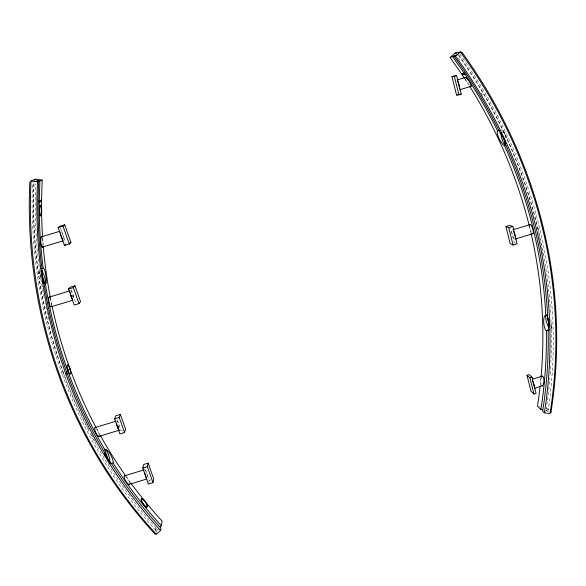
<?xml version="1.0" encoding="UTF-8"?>
<svg xmlns="http://www.w3.org/2000/svg" width="586" height="586" viewBox="0 0 586 586"><rect width="100%" height="100%" fill="white"/><g stroke="black" fill="none" stroke-linecap="round" stroke-linejoin="round"><path stroke-width="0.44" stroke-dasharray="2.93 2.2" d="M156.543 532.506L157.143 529.092M155.085 530.96L155.737 527.305M159.714 529.217L155.744 530.433L156.147 528.184M148.719 482.556L149.21 480.337L145.108 468.661M155.73 530.447A521.232 489.999 -55.2 0 1 62.211 374.161L63.185 372.601A518.185 487.34 -55.3 0 1 33.651 182.832M550.825 329.142L551.719 328.871A7.75 1.985 71.6 0 0 550.884 322.732M149.21 480.337L150.705 479.875M544.284 411.387L548.21 410.185L546.401 408.486A523.613 493.339 17.6 0 0 549.866 378.117M122.577 430.234L121.06 430.703L117.244 419.942M41.035 278.584A8.153 1.956 71.6 0 1 39.387 272.16L40.288 271.889M502.546 132.348L503.945 131.923A8.101 2.161 74.8 0 1 506.538 140.017M539.032 406.384L540.6 406.589M458.904 55.055A523.738 493.463 17.7 0 1 538.021 228.481L539.874 229.17A526.851 496.196 17.6 0 1 548.232 410.185M515.651 243.153L514.2 242.479L510.816 228.76M546.621 408.046L549.39 410.647M546.159 409.914L548.723 412.339M39.387 272.16L40.251 274.563M71.133 289.689L75.858 303.035M60.526 227.991L65.874 243.212M541.215 384.555L541.112 384.196A5.106 1.699 89.7 0 1 541.164 377.831M503.945 131.923L505.235 137.241M550.862 325.347L551.719 328.871M501.777 129.696L502.202 131.432M60.805 231.118A5.054 1.04 71.3 0 1 63.339 236.114A5.054 1.04 71.3 0 1 63.764 240.663M70.32 290.729A4.952 1.077 72.1 0 1 72.532 293.791A4.952 1.077 72.1 0 1 73.763 299.556M116.548 421.202A4.798 1.011 74 0 1 119.17 425.7M144.486 470.177A4.769 0.93 74.7 0 1 145.907 471.181A4.769 0.93 74.7 0 1 147.474 476.814M62.211 374.161A521.357 490.123 -55.3 0 1 32.45 182.393M156.154 528.045A518.061 487.215 -55.3 0 1 63.215 372.593M95.247 441.544A503.345 474.807 -55 0 1 90.61 433.157M88.567 429.326A503.345 474.807 -55 0 1 34.047 183.03M48.777 319.333A501.052 472.712 -55 0 1 45.137 303.013M43.994 297.256A501.052 472.712 -55 0 1 35.621 183.836M51.854 305.05A495.185 467.123 -54.9 0 1 50.462 298.186M43.196 245.578A495.185 467.123 -54.9 0 1 42.624 237.894M130.253 482.249A495.185 467.123 -54.9 0 1 126.158 476.543M99.869 434.585A495.185 467.123 -54.9 0 1 96.573 428.52M126.246 476.799A4.937 1.458 60 0 1 129.499 482.6M96.697 428.945A4.849 1.304 66.2 0 1 99.173 435.156M50.176 298.201A5.003 1.106 80.1 0 1 51.451 305.584M42.485 238.539A5.23 1.069 86.6 0 1 42.844 245.71M108.366 463.958A7.808 1.787 74.5 0 1 108.095 463.585M459.82 53.985A526.975 496.327 17.6 0 1 539.853 229.177M538.021 228.481A523.613 493.339 17.6 0 1 550.686 315.004M550.899 319.37A523.613 493.339 17.6 0 1 550.847 362.712M550.672 366.147A523.613 493.339 17.6 0 1 550.122 374.71M531.377 232.246A4.827 1.289 72.5 0 1 529.576 226.189M514.252 238.802A4.835 1.209 73.2 0 1 512.201 234.173A4.835 1.209 73.2 0 1 511.988 230.071M469.152 84.941A5.486 1.194 55.6 0 1 465.357 79.059M458.406 55.516A508.421 480.476 17.3 0 1 543.332 256.353M458.413 58.314A506.092 478.344 17.3 0 1 459.754 60.197M481.143 93.181A506.092 478.344 17.3 0 1 482.534 95.533M465.072 79.169A500.166 472.697 17.3 0 1 468.382 84.311M529.305 225.947A500.166 472.697 17.3 0 1 530.975 232.898M540.944 378.182A500.166 472.697 17.3 0 1 540.241 385.185"/><path stroke-width="0.88" d="M45.488 284.474A8.307 1.787 82.7 0 0 45.884 275.523A8.307 1.787 82.7 0 0 43.13 268.102A501.081 472.323 -54.8 0 1 39.262 202.404L38.852 201.276L41.562 200.075L42.17 180.092L35.827 179.184L31.014 180.854A513.153 483.384 -54.8 0 0 156.25 534.212M42.17 180.092L39.87 180.928L39.262 201.152L38.852 201.276M156.25 534.212L160.586 530.44L160.974 528.125A504.143 475.026 -54.8 0 1 111.252 463.27L109.875 463.694M160.125 526.821L161.37 525.737L162.139 521.137A495.185 467.123 -54.9 0 1 130.773 482.952M154.704 533.077L154.609 533.604A514.156 484.336 -54.8 0 1 29.842 181.924L30.12 181.828M152.939 482.644L153.708 478.96L148.163 463.116L143.643 464.493L142.764 468.046L148.397 484.029L152.939 482.644L147.335 466.654L148.163 463.116M40.112 205.891L39.943 206.492A5.508 1.099 -89.7 0 0 40.046 215.187M124.554 432.534L125.616 429.311L120.364 414.405L115.779 415.796L114.614 418.902L119.947 433.94L124.554 432.534L119.244 417.488L120.364 414.405M65.969 374.249L66.914 372.733M67.895 371.172L69.741 368.213A495.185 467.123 -54.9 0 1 52.037 305.899M79 303.599L80.568 301.607L74.971 285.756L70.247 287.184L68.562 289.03L74.239 305.042L79 303.599L73.338 287.587L74.971 285.756M541.867 376.38L542.013 376.241A4.512 1.502 89.3 0 1 543.581 377.853A5.106 1.736 -89.9 0 1 542.966 385.456L534.981 388.232M499.433 130.4L497.602 130.956A506.187 478.037 17.2 0 0 464.969 74.349L464.683 73.191L461.49 73.77L450.085 57.523L454.809 53.311L460.318 51.883L455.476 56.205L454.128 56.534A509.307 480.806 17.1 0 1 500.202 133.051L501.14 132.773M450.085 57.523L458.091 54.513M454.128 56.534L455.527 55.289L454.135 55.633M69.251 244.01L70.943 242.619L64.724 224.856L59.933 226.299L58.117 227.522L64.431 245.461L69.251 244.01L62.958 226.064L64.724 224.856M64.431 245.461L65.595 244.523M39.255 202.404L41.547 201.313L41.152 200.192L41.562 200.075M31.014 180.854L37.519 181.785L38.676 181.367A504.15 475.026 -54.8 0 0 42.273 271.289L41.372 271.56M39.87 180.928L38.002 180.664L36.801 181.096L38.676 181.367M549.485 329.552L548.144 329.962A509.307 480.806 17.1 0 1 542.658 411.189L544.387 412.844L550.005 413.548A518.434 489.295 17.1 0 0 460.332 51.868M111.069 463.563L113.047 462.955A501.081 472.323 -54.8 0 0 161.37 525.737M548.833 329.984L546.342 330.738A506.187 478.037 17.2 0 1 540.885 409.482L542.497 409.68M142.764 468.046L147.335 466.654M124.525 475.847L143.936 469.913M129.206 484.366L146.39 479.121M526.982 375.282L529.085 374.637L532.051 377.252L536.095 393.404L533.978 394.048L530.997 391.28L526.982 375.282L529.927 377.904L533.978 394.048M529.927 377.904L532.051 377.252M532.777 379.025L542.167 376.153M505.952 226.548L509.974 225.332L512.845 226.504L517.101 243.82L513.058 245.051L510.194 243.695L505.952 226.548L508.787 227.734L512.845 226.504M515.138 239.073L533.077 233.609M114.614 418.902L119.244 417.488M95.093 427.575L115.991 421.202M117.442 426.864L118.562 426.527L118.738 427.04L117.618 427.377M98.712 436.453L119.339 430.183M549.302 325.303L546.841 315.173L545.822 315.48A506.187 478.037 17.2 0 0 504.524 145.658L505.579 145.343L503.894 138.384M105.238 456.15A7.808 1.787 74.5 0 1 104.791 453.82L105.392 453.886M547.837 318.952L548.635 318.462M42.258 247.131L62.98 240.883M69.353 243.095L70.943 242.619M41.269 268.688L43.137 268.124M42.588 282.049A8.153 1.956 71.6 0 0 43.43 283.39L43.987 283.221A504.15 475.026 -54.8 0 0 105.326 453.659L105.341 453.696M506.106 143.636L505.293 143.885A509.307 480.806 17.1 0 1 547.764 318.725L547.771 318.74M68.562 289.03L73.338 287.587M49.114 297.146L69.47 290.986M71.053 296.047L72.21 295.696L72.4 296.238L71.243 296.589M51.063 306.815L72.737 300.259M512.838 229.815L529.869 224.658M34.2 181.872L38.002 180.664M451.953 76.656L456.597 75.601L461.248 94.185L458.97 94.866L456.567 95.042L451.953 76.656L456.597 75.601M461.49 73.77L461.893 73.646L462.171 74.796A500.166 472.697 17.3 0 1 464.588 78.443M464.683 73.191L464.273 73.316L452.744 56.871M457.307 79.872L465.328 77.462M459.834 89.717L471.041 86.34M456.567 95.042L458.069 94.588M58.117 227.522L62.958 226.064M41.496 236.832L59.633 231.36M461.512 52.22L461.827 52.139A519.445 490.255 17.1 0 1 550.987 412.148L550.584 411.768M462.171 74.796L464.969 74.349M459.629 94.302L461.248 94.185M466.537 78.143L466.046 77.748A4.776 1.055 55.3 0 0 465.086 77.894M540.885 409.482L537.457 406.186A500.166 472.697 17.3 0 0 540.145 386.064M108.703 460.53L108.139 459.695M107.56 458.743L107.216 458.127A7.977 2.315 63.2 0 1 105.465 453.938M40.031 215.282L40.119 215.509A4.871 0.96 89.9 0 0 41.159 214.688M41.95 275.061L45.305 284.378A8.153 1.956 71.6 0 0 44.976 278.387A8.153 1.956 71.6 0 0 41.753 270.578M108.996 461.453L104.85 449.938A7.808 1.787 74.5 0 1 107.963 453.352A7.808 1.787 74.5 0 1 110.022 462.823M42.566 280.987L43.43 283.39M104.791 453.82L105.722 456.391M41.152 206.206L40.895 205.503A4.805 0.945 -88.9 0 0 40.112 205.876M454.311 76.29L458.97 94.866M508.787 227.734L513.058 245.051M471.254 85.483L471.298 85.724A4.835 1.077 56.5 0 1 470.104 85.878M42.397 276.153L42.837 279.236A8.336 1.912 83.8 0 0 43.913 283.126M548.708 323.406L548.804 326.307A7.97 2.593 83.1 0 1 548.218 329.852M62.973 240.048A5.054 1.04 71.3 0 1 60.336 232.81M72.437 299.146A4.952 1.077 72.1 0 1 70.203 292.619M119.229 430.153A4.798 1.011 74 0 1 116.577 423.436M146.815 478.594A4.769 0.93 74.7 0 1 144.713 472.792M125.653 475.825A495.185 467.123 -54.9 0 1 100.287 435.339M96.177 427.765A495.185 467.123 -54.9 0 1 69.771 368.169A4.864 1.216 73.1 0 1 70.569 373.985A4.864 1.216 73.1 0 1 68.093 370.85A4.864 1.15 74.2 0 1 67.353 365.085M105.004 449.887A501.081 472.323 -54.8 0 1 45.466 284.335M160.586 530.44A507.132 477.649 -54.7 0 1 37.519 181.792M104.967 449.821A7.955 2.3 61.8 0 1 110.175 454.128A7.955 2.3 61.8 0 1 113.12 463.072M41.159 206.14A5.523 1.062 -89.2 0 1 41.159 214.666M155.261 534.3A1.633 1.311 -67.2 0 1 154.748 533.538M34.34 180.195A1.729 1.275 -4.2 0 1 35.292 179.155M50.301 297.322A495.185 467.123 -54.9 0 1 43.269 246.435M42.566 237.037A495.185 467.123 -54.9 0 1 41.547 201.313M67.324 365.005A4.864 1.157 73.1 0 1 69.719 368.25M129.631 483.721A4.937 1.458 60 0 1 125.536 480.718A4.937 1.458 60 0 1 125.228 475.957M99.188 435.691A4.849 1.304 66.2 0 1 95.643 432.387A4.849 1.304 66.2 0 1 95.862 427.956M51.37 306.185A5.003 1.106 80.1 0 1 49.019 302.317A5.003 1.106 80.1 0 1 49.788 297.476M42.632 246.633A5.23 1.069 86.6 0 1 40.837 242.45A5.23 1.069 86.6 0 1 41.906 237M111.135 463.226A8.021 2.41 63.1 0 1 108.725 460.618M42.448 276.16A8.38 1.831 84 0 1 42.302 271.64M457.351 80.831A5.084 1.179 75.5 0 1 459.439 88.061M513.578 231.375A4.835 1.209 73.2 0 1 515.372 237.608M532.322 380.805A4.732 1.026 71.1 0 1 534.366 388.181M469.774 86.508A500.166 472.697 17.3 0 1 529.092 225.09M531.172 233.777A500.166 472.697 17.3 0 1 541.025 377.303M455.476 56.205A512.347 483.501 17 0 1 544.387 412.844M546.342 330.87A7.896 2.483 84.4 0 1 543.691 321.897A7.896 2.483 84.4 0 1 545.822 315.407M541.449 377.018A5.106 1.699 89.7 0 1 541.86 376.351M542.511 385.925A4.446 1.502 -89.6 0 1 541.882 385.778M529.627 225.134A4.827 1.289 72.5 0 1 532.703 228.752A4.827 1.289 72.5 0 1 532.249 233.448M466.537 78.15A5.472 1.231 56.1 0 1 471.203 85.424M550.84 412.163A1.626 1.289 34.4 0 1 550.913 412.852M455.234 52.996A1.714 1.275 -27.7 0 1 456.413 53.158M500.363 133.352A8.321 2.036 62.3 0 1 502.773 137.161L504.128 139.929A8.277 2.11 62.5 0 1 505.308 143.753M504.583 145.782A8.248 2 63.7 0 1 499.162 138.633A8.248 2 63.7 0 1 497.595 130.934M505.579 145.343A8.101 2.161 74.8 0 1 500.847 133.212M547.807 319.033A7.926 2.498 82.9 0 1 548.657 323.399M548.664 327.325A7.75 1.985 71.6 0 1 545.771 318.806A7.75 1.985 71.6 0 1 546.841 315.173M146.815 507L146.229 506.912A5.142 1.633 56 0 1 141.446 500.84A4.534 1.406 56.9 0 1 141.739 498.642L141.937 498.693A5.142 1.59 56.5 0 1 146.903 504.795L147.13 505.484A4.476 1.406 55.7 0 1 146.815 507.007M41.569 213.245A5.223 1.033 -90 0 0 40.712 205.327A5.223 1.033 -90 0 0 39.789 213.07A5.223 1.033 -90 0 0 41.569 213.245M141.827 501.323A4.864 1.509 56.8 0 0 146.932 506.897A4.864 1.509 56.8 0 0 144.193 500.173A4.864 1.509 56.8 0 0 141.827 501.323"/></g></svg>
